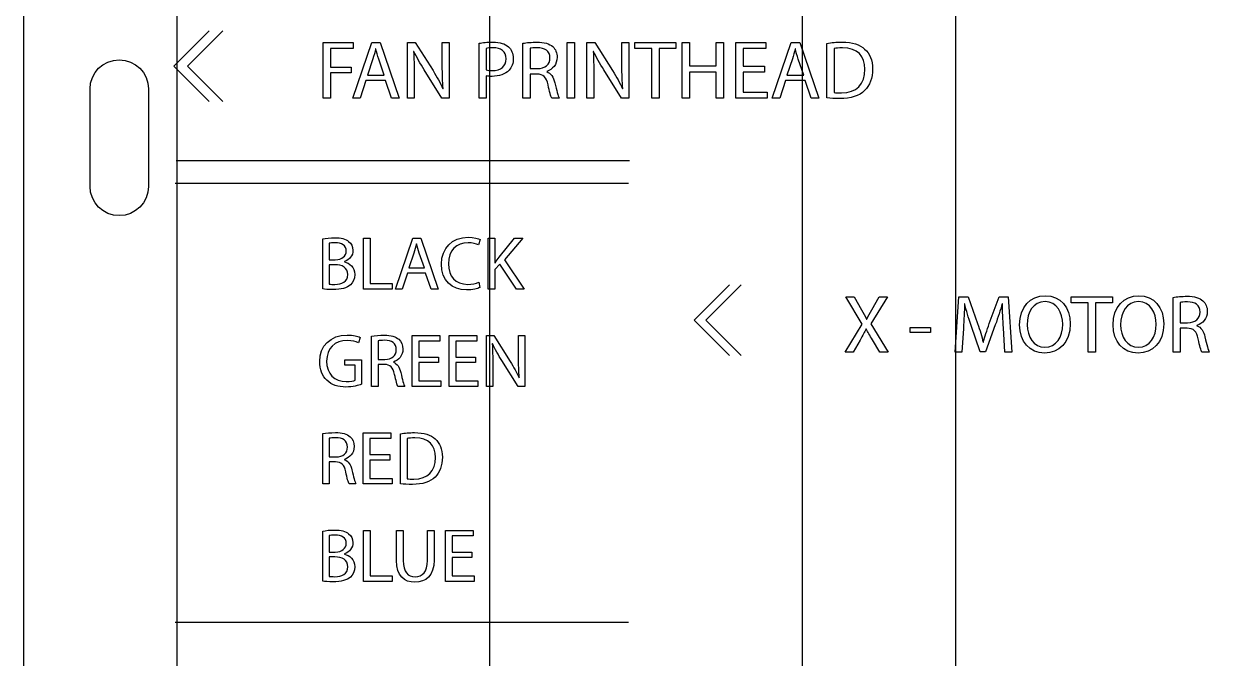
# Model space of a CAD drawing. Header units: millimetres. Extents: x -1506 to -668, y -3588 to 587.
# Drawn here: x -1059.1 to -998.2, y -1661.6 to -1629.1 of the extents above; entities that cross this region are included whole.
import ezdxf

# ---------------------------------------------------------------- set-up
doc = ezdxf.new("R2010")
doc.units = ezdxf.units.MM
doc.layers.add('CUTS', color=1, linetype='Continuous', true_color=0xff0000)
doc.layers.add('TEXT', color=5, linetype='Continuous', true_color=0x0000ff)
doc.layers.add('referance lines', color=3, linetype='Continuous', lineweight=25, true_color=0x00ff00)

msp = doc.modelspace()

# ---------------------------------------------------------------- linework, layer by layer
at = {"layer": 'CUTS', "color": 1, "lineweight": 25, "true_color": 0xff0000}
for points in [[(-1055.717, -1637.419), (-1055.717, -1632.419)], [(-1052.717, -1632.419), (-1052.717, -1637.419), (-1052.717, -1637.419)]]:
    msp.add_lwpolyline(points, dxfattribs=at)
for points in [[(-1055.717, -1632.419), (-1055.717, -1631.591), (-1055.046, -1630.919), (-1054.217, -1630.919)], [(-1054.217, -1630.919), (-1053.389, -1630.919), (-1052.717, -1631.591), (-1052.717, -1632.419)], [(-1054.217, -1638.919), (-1055.046, -1638.919), (-1055.717, -1638.248), (-1055.717, -1637.419)], [(-1052.717, -1637.419), (-1052.717, -1638.248), (-1053.389, -1638.919), (-1054.217, -1638.919)]]:
    msp.add_open_spline(points, degree=3, dxfattribs=at)
at = {"layer": 'referance lines'}
for p, q in [((-1059.125, -2514.604), (-1059.125, -1370.703)), ((-1051.246, -2514.604), (-1051.246, -1370.703)), ((-1019.125, -2514.604), (-1019.125, -1370.703)), ((-1011.246, -2514.604), (-1011.246, -1370.703)), ((-1035.185, -2515.779), (-1035.185, -1371.879))]:
    msp.add_line(p, q, dxfattribs=at)
at = {"layer": 'TEXT', "color": 5, "lineweight": 25, "true_color": 0x0000ff}
for points in [[(-1049.605, -1633.064), (-1051.421, -1631.247), (-1049.605, -1629.431)], [(-1048.904, -1633.064), (-1050.721, -1631.247), (-1048.904, -1629.431)], [(-1043.745, -1630.036), (-1042.209, -1630.036), (-1042.209, -1630.345), (-1043.373, -1630.345), (-1043.373, -1631.293), (-1042.298, -1631.293), (-1042.298, -1631.597), (-1043.373, -1631.597), (-1043.373, -1632.887), (-1043.745, -1632.887), (-1043.745, -1630.036), (-1043.745, -1630.036)], [(-1041.548, -1631.99), (-1041.844, -1632.887), (-1042.225, -1632.887), (-1041.252, -1630.036), (-1040.812, -1630.036), (-1039.839, -1632.887), (-1040.232, -1632.887), (-1040.537, -1631.99), (-1041.548, -1631.99), (-1041.548, -1631.99)], [(-1039.419, -1632.887), (-1039.419, -1630.036), (-1039.012, -1630.036), (-1038.103, -1631.478)], [(-1037.625, -1631.229), (-1037.625, -1630.036), (-1037.277, -1630.036), (-1037.277, -1632.887), (-1037.65, -1632.887), (-1038.556, -1631.44)], [(-1035.367, -1631.745), (-1035.367, -1632.887), (-1035.736, -1632.887), (-1035.736, -1630.07), (-1035.736, -1630.07)], [(-1032.768, -1631.652), (-1033.115, -1631.652), (-1033.115, -1632.887), (-1033.483, -1632.887), (-1033.483, -1630.074), (-1033.483, -1630.074)], [(-1031.21, -1630.036), (-1030.837, -1630.036), (-1030.837, -1632.888), (-1031.21, -1632.888), (-1031.21, -1630.036), (-1031.21, -1630.036)], [(-1030.194, -1632.887), (-1030.194, -1630.036), (-1029.788, -1630.036), (-1028.878, -1631.478)], [(-1028.4, -1631.229), (-1028.4, -1630.036), (-1028.053, -1630.036), (-1028.053, -1632.887), (-1028.426, -1632.887), (-1029.331, -1631.44)], [(-1026.867, -1630.349), (-1027.734, -1630.349), (-1027.734, -1630.036), (-1025.623, -1630.036), (-1025.623, -1630.349), (-1026.495, -1630.349), (-1026.495, -1632.887), (-1026.867, -1632.887), (-1026.867, -1630.349), (-1026.867, -1630.349)], [(-1024.937, -1630.036), (-1024.937, -1631.229), (-1023.557, -1631.229), (-1023.557, -1630.036), (-1023.185, -1630.036), (-1023.185, -1632.887), (-1023.557, -1632.887), (-1023.557, -1631.551), (-1024.937, -1631.551), (-1024.937, -1632.887), (-1025.309, -1632.887), (-1025.309, -1630.036), (-1024.937, -1630.036), (-1024.937, -1630.036)], [(-1021.072, -1631.551), (-1022.176, -1631.551), (-1022.176, -1632.579), (-1020.941, -1632.579), (-1020.941, -1632.887), (-1022.549, -1632.887), (-1022.549, -1630.036), (-1021.004, -1630.036), (-1021.004, -1630.345), (-1022.176, -1630.345), (-1022.176, -1631.246), (-1021.072, -1631.246), (-1021.072, -1631.551), (-1021.072, -1631.551)], [(-1020.001, -1631.99), (-1020.297, -1632.887), (-1020.678, -1632.887), (-1019.705, -1630.036), (-1019.265, -1630.036), (-1018.291, -1632.887), (-1018.685, -1632.887), (-1018.99, -1631.99), (-1020.001, -1631.99), (-1020.001, -1631.99)], [(-1017.871, -1632.879), (-1017.871, -1630.078), (-1017.871, -1630.078)], [(-1041.04, -1630.362), (-1041.049, -1630.362)], [(-1039.084, -1630.489), (-1039.097, -1630.492)], [(-1035.367, -1630.336), (-1035.367, -1631.444), (-1035.367, -1631.444)], [(-1033.115, -1630.332), (-1033.115, -1631.373), (-1033.115, -1631.373)], [(-1029.86, -1630.489), (-1029.873, -1630.492)], [(-1019.493, -1630.362), (-1019.502, -1630.362)], [(-1017.503, -1630.345), (-1017.503, -1632.6), (-1017.503, -1632.6)], [(-1041.193, -1630.878), (-1041.472, -1631.703), (-1040.609, -1631.703), (-1040.609, -1631.703)], [(-1040.609, -1631.703), (-1040.892, -1630.882)], [(-1019.645, -1630.878), (-1019.925, -1631.703), (-1019.062, -1631.703), (-1019.062, -1631.703)], [(-1019.062, -1631.703), (-1019.345, -1630.882)], [(-1039.072, -1631.669), (-1039.072, -1632.887), (-1039.419, -1632.887), (-1039.419, -1632.887)], [(-1033.115, -1631.373), (-1032.739, -1631.373)], [(-1032.261, -1631.517), (-1032.261, -1631.53)], [(-1029.848, -1631.669), (-1029.848, -1632.887), (-1030.194, -1632.887), (-1030.194, -1632.887)], [(-1037.595, -1632.405), (-1037.583, -1632.401)], [(-1028.37, -1632.405), (-1028.358, -1632.401)], [(-1031.626, -1632.887), (-1032.007, -1632.887)], [(-1051.287, -1636.089), (-1028.004, -1636.089)], [(-1051.354, -1637.25), (-1028.071, -1637.25)], [(-1043.767, -1642.681), (-1043.767, -1640.112), (-1043.767, -1640.112)], [(-1043.43, -1640.337), (-1043.43, -1641.183), (-1043.43, -1641.183)], [(-1041.668, -1640.073), (-1041.327, -1640.073), (-1041.327, -1642.406), (-1040.209, -1642.406), (-1040.209, -1642.689), (-1041.668, -1642.689), (-1041.668, -1640.073), (-1041.668, -1640.073)], [(-1039.41, -1641.866), (-1039.681, -1642.689), (-1040.031, -1642.689), (-1039.138, -1640.073), (-1038.734, -1640.073), (-1037.842, -1642.689), (-1038.202, -1642.689), (-1038.482, -1641.866), (-1039.41, -1641.866), (-1039.41, -1641.866)], [(-1038.944, -1640.372), (-1038.952, -1640.372)], [(-1035.684, -1640.147), (-1035.769, -1640.423)], [(-1035.265, -1640.073), (-1034.928, -1640.073), (-1034.928, -1641.334), (-1034.916, -1641.334)], [(-1034.71, -1641.055), (-1033.911, -1640.073), (-1033.491, -1640.073), (-1034.438, -1641.183), (-1033.418, -1642.689), (-1033.818, -1642.689), (-1034.675, -1641.404), (-1034.928, -1641.692), (-1034.928, -1642.689), (-1035.265, -1642.689), (-1035.265, -1640.073), (-1035.265, -1640.073)], [(-1039.084, -1640.845), (-1039.34, -1641.602), (-1038.548, -1641.602), (-1038.548, -1641.602)], [(-1038.548, -1641.602), (-1038.808, -1640.849)], [(-1043.43, -1641.183), (-1043.123, -1641.183)], [(-1043.15, -1641.436), (-1043.43, -1641.436), (-1043.43, -1642.433), (-1043.43, -1642.433)], [(-1042.657, -1641.281), (-1042.657, -1641.292)], [(-1035.758, -1642.336), (-1035.692, -1642.608), (-1035.692, -1642.608)], [(-1022.878, -1646.104), (-1024.695, -1644.287), (-1022.878, -1642.471)], [(-1022.278, -1646.104), (-1024.094, -1644.287), (-1022.278, -1642.471)], [(-1016.172, -1645.303), (-1016.515, -1645.93), (-1016.938, -1645.93), (-1016.067, -1644.487), (-1016.905, -1643.078), (-1016.477, -1643.078), (-1016.101, -1643.747)], [(-1015.567, -1643.747), (-1015.183, -1643.078), (-1014.755, -1643.078), (-1015.623, -1644.466), (-1014.734, -1645.93), (-1015.161, -1645.93), (-1015.161, -1645.93)], [(-1010.86, -1644.707), (-1010.936, -1645.93), (-1011.287, -1645.93), (-1011.088, -1643.078), (-1010.618, -1643.078), (-1010.132, -1644.457)], [(-1010.796, -1643.446), (-1010.805, -1643.446)], [(-1009.531, -1644.457), (-1009.023, -1643.078), (-1008.554, -1643.078), (-1008.376, -1645.93), (-1008.74, -1645.93), (-1008.808, -1644.677), (-1008.808, -1644.677)], [(-1008.854, -1643.446), (-1008.863, -1643.446)], [(-1004.455, -1643.391), (-1005.322, -1643.391), (-1005.322, -1643.078), (-1003.211, -1643.078), (-1003.211, -1643.391), (-1004.083, -1643.391), (-1004.083, -1645.93), (-1004.455, -1645.93), (-1004.455, -1643.391), (-1004.455, -1643.391)], [(-999.375, -1644.694), (-999.722, -1644.694), (-999.722, -1645.929), (-1000.09, -1645.929), (-1000.09, -1643.116), (-1000.09, -1643.116)], [(-999.722, -1643.374), (-999.722, -1644.415), (-999.722, -1644.415)], [(-1015.838, -1644.229), (-1015.826, -1644.229)], [(-1013.603, -1644.652), (-1012.558, -1644.652), (-1012.558, -1644.923), (-1013.603, -1644.923), (-1013.603, -1644.652), (-1013.603, -1644.652)], [(-1009.222, -1644.529), (-1009.726, -1645.913), (-1010.005, -1645.913), (-1010.47, -1644.555)], [(-999.722, -1644.415), (-999.345, -1644.415)], [(-998.867, -1644.559), (-998.867, -1644.571)], [(-1041.85, -1645.167), (-1041.936, -1645.442)], [(-1040.604, -1646.556), (-1040.923, -1646.556), (-1040.923, -1647.689), (-1041.26, -1647.689), (-1041.26, -1645.108), (-1041.26, -1645.108)], [(-1037.822, -1646.463), (-1038.835, -1646.463), (-1038.835, -1647.406), (-1037.702, -1647.406), (-1037.702, -1647.689), (-1039.177, -1647.689), (-1039.177, -1645.073), (-1037.76, -1645.073), (-1037.76, -1645.356), (-1038.835, -1645.356), (-1038.835, -1646.183), (-1037.822, -1646.183), (-1037.822, -1646.463), (-1037.822, -1646.463)], [(-1035.913, -1646.463), (-1036.926, -1646.463), (-1036.926, -1647.406), (-1035.793, -1647.406), (-1035.793, -1647.689), (-1037.268, -1647.689), (-1037.268, -1645.073), (-1035.851, -1645.073), (-1035.851, -1645.356), (-1036.926, -1645.356), (-1036.926, -1646.183), (-1035.913, -1646.183), (-1035.913, -1646.463), (-1035.913, -1646.463)], [(-1035.354, -1647.689), (-1035.354, -1645.073), (-1034.982, -1645.073), (-1034.147, -1646.397)], [(-1033.709, -1646.168), (-1033.709, -1645.073), (-1033.391, -1645.073), (-1033.391, -1647.689), (-1033.732, -1647.689), (-1034.563, -1646.362)], [(-1015.855, -1644.737), (-1015.864, -1644.737)], [(-1015.161, -1645.93), (-1015.529, -1645.299)], [(-1040.923, -1645.345), (-1040.923, -1646.3), (-1040.923, -1646.3)], [(-1035.048, -1645.488), (-1035.06, -1645.493)], [(-1009.844, -1645.418), (-1009.836, -1645.418)], [(-1042.106, -1647.367), (-1042.106, -1646.588), (-1042.634, -1646.588), (-1042.634, -1646.316), (-1041.773, -1646.316), (-1041.773, -1647.573), (-1041.773, -1647.573)], [(-1040.923, -1646.3), (-1040.577, -1646.3)], [(-1040.139, -1646.432), (-1040.139, -1646.443)], [(-998.233, -1645.929), (-998.613, -1645.929)], [(-1035.036, -1646.571), (-1035.036, -1647.689), (-1035.354, -1647.689), (-1035.354, -1647.689)], [(-1039.556, -1647.689), (-1039.906, -1647.689)], [(-1033.682, -1647.247), (-1033.67, -1647.243)], [(-1043.112, -1651.556), (-1043.43, -1651.556), (-1043.43, -1652.689), (-1043.767, -1652.689), (-1043.767, -1650.108), (-1043.767, -1650.108)], [(-1040.329, -1651.463), (-1041.342, -1651.463), (-1041.342, -1652.406), (-1040.209, -1652.406), (-1040.209, -1652.689), (-1041.684, -1652.689), (-1041.684, -1650.073), (-1040.267, -1650.073), (-1040.267, -1650.357), (-1041.342, -1650.357), (-1041.342, -1651.184), (-1040.329, -1651.184), (-1040.329, -1651.463), (-1040.329, -1651.463)], [(-1039.771, -1652.681), (-1039.771, -1650.112), (-1039.771, -1650.112)], [(-1043.43, -1650.345), (-1043.43, -1651.3), (-1043.43, -1651.3)], [(-1039.433, -1650.357), (-1039.433, -1652.425), (-1039.433, -1652.425)], [(-1043.43, -1651.3), (-1043.084, -1651.3)], [(-1042.646, -1651.432), (-1042.646, -1651.444)], [(-1042.064, -1652.689), (-1042.413, -1652.689)], [(-1043.767, -1657.681), (-1043.767, -1655.112), (-1043.767, -1655.112)], [(-1043.43, -1655.337), (-1043.43, -1656.183), (-1043.43, -1656.183)], [(-1041.668, -1655.073), (-1041.327, -1655.073), (-1041.327, -1657.406), (-1040.209, -1657.406), (-1040.209, -1657.689), (-1041.668, -1657.689), (-1041.668, -1655.073), (-1041.668, -1655.073)], [(-1039.976, -1656.614), (-1039.976, -1655.073), (-1039.635, -1655.073), (-1039.635, -1655.073)], [(-1039.635, -1655.073), (-1039.635, -1656.626)], [(-1038.389, -1656.626), (-1038.389, -1655.073), (-1038.047, -1655.073), (-1038.047, -1656.603)], [(-1036.111, -1656.463), (-1037.124, -1656.463), (-1037.124, -1657.406), (-1035.99, -1657.406), (-1035.99, -1657.689), (-1037.465, -1657.689), (-1037.465, -1655.073), (-1036.049, -1655.073), (-1036.049, -1655.356), (-1037.124, -1655.356), (-1037.124, -1656.183), (-1036.111, -1656.183), (-1036.111, -1656.463), (-1036.111, -1656.463)], [(-1043.43, -1656.183), (-1043.123, -1656.183)], [(-1043.15, -1656.435), (-1043.43, -1656.435), (-1043.43, -1657.433), (-1043.43, -1657.433)], [(-1042.657, -1656.281), (-1042.657, -1656.292)], [(-1051.354, -1659.782), (-1028.071, -1659.782)]]:
    msp.add_lwpolyline(points, dxfattribs=at)
for points in [[(-1035.736, -1630.07), (-1035.558, -1630.04), (-1035.325, -1630.015), (-1035.029, -1630.015)], [(-1035.029, -1630.015), (-1034.665, -1630.015), (-1034.399, -1630.099), (-1034.229, -1630.252)], [(-1033.483, -1630.074), (-1033.297, -1630.04), (-1033.026, -1630.015), (-1032.777, -1630.015)], [(-1032.777, -1630.015), (-1032.383, -1630.015), (-1032.125, -1630.091), (-1031.952, -1630.247)], [(-1017.871, -1630.078), (-1017.647, -1630.04), (-1017.38, -1630.014), (-1017.089, -1630.014)], [(-1017.089, -1630.014), (-1016.559, -1630.014), (-1016.183, -1630.141), (-1015.934, -1630.37)], [(-1041.049, -1630.362), (-1041.091, -1630.527), (-1041.133, -1630.704), (-1041.193, -1630.878)], [(-1040.892, -1630.882), (-1040.956, -1630.696), (-1040.998, -1630.527), (-1041.04, -1630.362)], [(-1039.097, -1630.492), (-1039.076, -1630.852), (-1039.072, -1631.195), (-1039.072, -1631.669)], [(-1038.556, -1631.44), (-1038.754, -1631.123), (-1038.945, -1630.797), (-1039.084, -1630.489)], [(-1035.021, -1630.306), (-1035.182, -1630.306), (-1035.304, -1630.319), (-1035.367, -1630.336)], [(-1034.348, -1630.869), (-1034.348, -1630.489), (-1034.619, -1630.306), (-1035.021, -1630.306)], [(-1034.229, -1630.252), (-1034.077, -1630.387), (-1033.98, -1630.595), (-1033.98, -1630.848)], [(-1032.751, -1630.302), (-1032.929, -1630.302), (-1033.052, -1630.315), (-1033.115, -1630.332)], [(-1032.095, -1630.831), (-1032.095, -1630.463), (-1032.362, -1630.302), (-1032.751, -1630.302)], [(-1031.952, -1630.247), (-1031.812, -1630.375), (-1031.728, -1630.569), (-1031.728, -1630.793)], [(-1029.873, -1630.492), (-1029.852, -1630.852), (-1029.848, -1631.195), (-1029.848, -1631.669)], [(-1029.331, -1631.44), (-1029.53, -1631.123), (-1029.72, -1630.797), (-1029.86, -1630.489)], [(-1019.502, -1630.362), (-1019.544, -1630.527), (-1019.586, -1630.704), (-1019.645, -1630.878)], [(-1019.345, -1630.882), (-1019.409, -1630.696), (-1019.451, -1630.527), (-1019.493, -1630.362)], [(-1017.071, -1630.307), (-1017.262, -1630.307), (-1017.406, -1630.324), (-1017.503, -1630.345)], [(-1015.917, -1631.407), (-1015.912, -1630.734), (-1016.293, -1630.307), (-1017.071, -1630.307)], [(-1015.934, -1630.37), (-1015.675, -1630.603), (-1015.527, -1630.933), (-1015.527, -1631.394)], [(-1037.583, -1632.401), (-1037.616, -1632.02), (-1037.625, -1631.673), (-1037.625, -1631.229)], [(-1035.063, -1631.474), (-1034.619, -1631.474), (-1034.348, -1631.254), (-1034.348, -1630.869)], [(-1033.98, -1630.848), (-1033.98, -1631.106), (-1034.056, -1631.309), (-1034.2, -1631.458)], [(-1032.739, -1631.373), (-1032.345, -1631.373), (-1032.095, -1631.157), (-1032.095, -1630.831)], [(-1031.728, -1630.793), (-1031.728, -1631.166), (-1031.965, -1631.415), (-1032.261, -1631.517)], [(-1028.358, -1632.401), (-1028.392, -1632.02), (-1028.4, -1631.673), (-1028.4, -1631.229)], [(-1038.103, -1631.478), (-1037.895, -1631.813), (-1037.726, -1632.113), (-1037.595, -1632.405)], [(-1035.367, -1631.444), (-1035.287, -1631.466), (-1035.186, -1631.474), (-1035.063, -1631.474)], [(-1035.072, -1631.771), (-1035.182, -1631.771), (-1035.283, -1631.766), (-1035.367, -1631.745)], [(-1034.2, -1631.458), (-1034.399, -1631.665), (-1034.712, -1631.771), (-1035.072, -1631.771)], [(-1032.193, -1632.207), (-1032.278, -1631.813), (-1032.434, -1631.665), (-1032.768, -1631.652)], [(-1032.261, -1631.53), (-1032.045, -1631.606), (-1031.913, -1631.809), (-1031.846, -1632.105)], [(-1028.878, -1631.478), (-1028.671, -1631.813), (-1028.502, -1632.113), (-1028.37, -1632.405)], [(-1017.131, -1632.617), (-1016.34, -1632.617), (-1015.917, -1632.177), (-1015.917, -1631.407)], [(-1015.527, -1631.394), (-1015.527, -1631.859), (-1015.675, -1632.24), (-1015.938, -1632.502)], [(-1032.007, -1632.887), (-1032.053, -1632.803), (-1032.117, -1632.562), (-1032.193, -1632.207)], [(-1031.846, -1632.105), (-1031.753, -1632.503), (-1031.685, -1632.778), (-1031.626, -1632.887)], [(-1015.938, -1632.502), (-1016.208, -1632.769), (-1016.648, -1632.913), (-1017.203, -1632.913)], [(-1017.203, -1632.913), (-1017.469, -1632.913), (-1017.685, -1632.9), (-1017.871, -1632.879)], [(-1017.503, -1632.6), (-1017.41, -1632.613), (-1017.275, -1632.617), (-1017.131, -1632.617)], [(-1043.767, -1640.112), (-1043.62, -1640.077), (-1043.383, -1640.054), (-1043.15, -1640.054)], [(-1043.131, -1640.314), (-1043.286, -1640.314), (-1043.375, -1640.326), (-1043.43, -1640.337)], [(-1043.15, -1640.054), (-1042.813, -1640.054), (-1042.596, -1640.112), (-1042.436, -1640.244)], [(-1042.56, -1640.741), (-1042.56, -1640.438), (-1042.789, -1640.314), (-1043.131, -1640.314)], [(-1042.436, -1640.244), (-1042.3, -1640.345), (-1042.215, -1640.5), (-1042.215, -1640.706)], [(-1038.952, -1640.372), (-1038.991, -1640.523), (-1039.029, -1640.686), (-1039.084, -1640.845)], [(-1038.808, -1640.849), (-1038.866, -1640.679), (-1038.905, -1640.523), (-1038.944, -1640.372)], [(-1037.671, -1641.405), (-1037.671, -1640.582), (-1037.116, -1640.031), (-1036.305, -1640.031)], [(-1036.293, -1640.314), (-1036.907, -1640.314), (-1037.314, -1640.706), (-1037.314, -1641.393)], [(-1036.305, -1640.031), (-1035.983, -1640.031), (-1035.774, -1640.101), (-1035.684, -1640.147)], [(-1035.769, -1640.423), (-1035.893, -1640.361), (-1036.076, -1640.314), (-1036.293, -1640.314)], [(-1043.123, -1641.183), (-1042.77, -1641.183), (-1042.56, -1640.993), (-1042.56, -1640.741)], [(-1042.215, -1640.706), (-1042.215, -1640.963), (-1042.386, -1641.184), (-1042.657, -1641.281)], [(-1042.475, -1641.94), (-1042.475, -1641.587), (-1042.781, -1641.436), (-1043.15, -1641.436)], [(-1042.657, -1641.292), (-1042.409, -1641.35), (-1042.118, -1641.556), (-1042.118, -1641.944)], [(-1036.382, -1642.732), (-1037.12, -1642.732), (-1037.671, -1642.266), (-1037.671, -1641.405)], [(-1037.314, -1641.393), (-1037.314, -1642.037), (-1036.945, -1642.445), (-1036.313, -1642.445)], [(-1034.916, -1641.334), (-1034.846, -1641.233), (-1034.776, -1641.14), (-1034.71, -1641.055)], [(-1043.146, -1642.449), (-1042.797, -1642.449), (-1042.475, -1642.321), (-1042.475, -1641.94)], [(-1042.118, -1641.944), (-1042.118, -1642.169), (-1042.207, -1642.344), (-1042.343, -1642.468)], [(-1043.244, -1642.713), (-1043.476, -1642.713), (-1043.655, -1642.697), (-1043.767, -1642.681)], [(-1043.43, -1642.433), (-1043.36, -1642.445), (-1043.267, -1642.449), (-1043.146, -1642.449)], [(-1042.343, -1642.468), (-1042.522, -1642.635), (-1042.817, -1642.713), (-1043.244, -1642.713)], [(-1035.692, -1642.608), (-1035.812, -1642.67), (-1036.064, -1642.732), (-1036.382, -1642.732)], [(-1036.313, -1642.445), (-1036.103, -1642.445), (-1035.893, -1642.402), (-1035.758, -1642.336)], [(-1010.805, -1643.446), (-1010.813, -1643.802), (-1010.834, -1644.275), (-1010.86, -1644.707)], [(-1010.47, -1644.555), (-1010.606, -1644.148), (-1010.716, -1643.784), (-1010.796, -1643.446)], [(-1008.863, -1643.446), (-1008.964, -1643.776), (-1009.078, -1644.136), (-1009.222, -1644.529)], [(-1008.808, -1644.677), (-1008.829, -1644.28), (-1008.854, -1643.797), (-1008.854, -1643.446)], [(-1007.977, -1644.525), (-1007.977, -1643.619), (-1007.418, -1643.027), (-1006.657, -1643.027)], [(-1006.669, -1643.328), (-1007.283, -1643.328), (-1007.587, -1643.894), (-1007.587, -1644.516)], [(-1005.76, -1644.491), (-1005.76, -1643.92), (-1006.056, -1643.328), (-1006.669, -1643.328)], [(-1006.657, -1643.027), (-1005.874, -1643.027), (-1005.37, -1643.624), (-1005.37, -1644.474)], [(-1003.176, -1644.525), (-1003.176, -1643.619), (-1002.617, -1643.027), (-1001.856, -1643.027)], [(-1001.868, -1643.328), (-1002.482, -1643.328), (-1002.787, -1643.894), (-1002.787, -1644.516)], [(-1000.959, -1644.491), (-1000.959, -1643.92), (-1001.255, -1643.328), (-1001.868, -1643.328)], [(-1001.856, -1643.027), (-1001.073, -1643.027), (-1000.57, -1643.624), (-1000.57, -1644.474)], [(-1000.09, -1643.116), (-999.904, -1643.082), (-999.633, -1643.057), (-999.383, -1643.057)], [(-999.358, -1643.345), (-999.536, -1643.345), (-999.659, -1643.357), (-999.722, -1643.374)], [(-999.383, -1643.057), (-998.99, -1643.057), (-998.732, -1643.133), (-998.558, -1643.289)], [(-998.702, -1643.873), (-998.702, -1643.505), (-998.969, -1643.345), (-999.358, -1643.345)], [(-998.558, -1643.289), (-998.419, -1643.416), (-998.334, -1643.611), (-998.334, -1643.835)], [(-1016.101, -1643.747), (-1015.995, -1643.933), (-1015.915, -1644.077), (-1015.838, -1644.229)], [(-1015.826, -1644.229), (-1015.745, -1644.06), (-1015.673, -1643.928), (-1015.567, -1643.747)], [(-999.345, -1644.415), (-998.952, -1644.415), (-998.702, -1644.199), (-998.702, -1643.873)], [(-998.334, -1643.835), (-998.334, -1644.207), (-998.571, -1644.457), (-998.867, -1644.559)], [(-1010.132, -1644.457), (-1010.013, -1644.809), (-1009.921, -1645.121), (-1009.844, -1645.418)], [(-1009.836, -1645.418), (-1009.76, -1645.13), (-1009.658, -1644.817), (-1009.531, -1644.457)], [(-1006.695, -1645.976), (-1007.452, -1645.976), (-1007.977, -1645.388), (-1007.977, -1644.525)], [(-1007.587, -1644.516), (-1007.587, -1645.13), (-1007.257, -1645.676), (-1006.673, -1645.676)], [(-1005.37, -1644.474), (-1005.37, -1645.452), (-1005.967, -1645.976), (-1006.695, -1645.976)], [(-1006.673, -1645.676), (-1006.089, -1645.676), (-1005.76, -1645.138), (-1005.76, -1644.491)], [(-1001.894, -1645.976), (-1002.651, -1645.976), (-1003.176, -1645.388), (-1003.176, -1644.525)], [(-1002.787, -1644.516), (-1002.787, -1645.13), (-1002.456, -1645.676), (-1001.873, -1645.676)], [(-1000.57, -1644.474), (-1000.57, -1645.452), (-1001.166, -1645.976), (-1001.894, -1645.976)], [(-1001.873, -1645.676), (-1001.289, -1645.676), (-1000.959, -1645.138), (-1000.959, -1644.491)], [(-998.8, -1645.248), (-998.884, -1644.855), (-999.041, -1644.707), (-999.375, -1644.694)], [(-998.867, -1644.571), (-998.651, -1644.647), (-998.52, -1644.851), (-998.453, -1645.147)], [(-1043.922, -1646.397), (-1043.922, -1645.617), (-1043.383, -1645.046), (-1042.506, -1645.046)], [(-1042.506, -1645.046), (-1042.203, -1645.046), (-1041.963, -1645.113), (-1041.85, -1645.167)], [(-1041.26, -1645.108), (-1041.09, -1645.077), (-1040.841, -1645.054), (-1040.612, -1645.054)], [(-1040.612, -1645.054), (-1040.251, -1645.054), (-1040.015, -1645.124), (-1039.856, -1645.267)], [(-1039.856, -1645.267), (-1039.727, -1645.384), (-1039.65, -1645.562), (-1039.65, -1645.768)], [(-1015.864, -1644.737), (-1015.944, -1644.902), (-1016.029, -1645.054), (-1016.172, -1645.303)], [(-1015.529, -1645.299), (-1015.678, -1645.058), (-1015.766, -1644.902), (-1015.855, -1644.737)], [(-998.613, -1645.929), (-998.66, -1645.845), (-998.723, -1645.603), (-998.8, -1645.248)], [(-998.453, -1645.147), (-998.36, -1645.544), (-998.292, -1645.82), (-998.233, -1645.929)], [(-1042.514, -1645.33), (-1043.15, -1645.33), (-1043.566, -1645.726), (-1043.566, -1646.382)], [(-1041.936, -1645.442), (-1042.075, -1645.377), (-1042.25, -1645.33), (-1042.514, -1645.33)], [(-1040.589, -1645.318), (-1040.752, -1645.318), (-1040.864, -1645.33), (-1040.923, -1645.345)], [(-1039.987, -1645.803), (-1039.987, -1645.465), (-1040.232, -1645.318), (-1040.589, -1645.318)], [(-1040.577, -1646.3), (-1040.216, -1646.3), (-1039.987, -1646.102), (-1039.987, -1645.803)], [(-1039.65, -1645.768), (-1039.65, -1646.11), (-1039.867, -1646.339), (-1040.139, -1646.432)], [(-1035.06, -1645.493), (-1035.04, -1645.822), (-1035.036, -1646.137), (-1035.036, -1646.571)], [(-1034.563, -1646.362), (-1034.745, -1646.071), (-1034.92, -1645.772), (-1035.048, -1645.488)], [(-1043.558, -1647.371), (-1043.783, -1647.154), (-1043.922, -1646.805), (-1043.922, -1646.397)], [(-1043.566, -1646.382), (-1043.566, -1647.045), (-1043.17, -1647.437), (-1042.556, -1647.437)], [(-1040.139, -1646.443), (-1039.941, -1646.514), (-1039.82, -1646.699), (-1039.759, -1646.971)], [(-1034.147, -1646.397), (-1033.957, -1646.704), (-1033.802, -1646.979), (-1033.682, -1647.247)], [(-1033.67, -1647.243), (-1033.701, -1646.894), (-1033.709, -1646.575), (-1033.709, -1646.168)], [(-1040.077, -1647.064), (-1040.154, -1646.704), (-1040.298, -1646.567), (-1040.604, -1646.556)], [(-1039.906, -1647.689), (-1039.949, -1647.612), (-1040.007, -1647.391), (-1040.077, -1647.064)], [(-1039.759, -1646.971), (-1039.673, -1647.336), (-1039.611, -1647.588), (-1039.556, -1647.689)], [(-1042.58, -1647.716), (-1042.976, -1647.716), (-1043.302, -1647.616), (-1043.558, -1647.371)], [(-1041.773, -1647.573), (-1041.924, -1647.631), (-1042.227, -1647.716), (-1042.58, -1647.716)], [(-1042.556, -1647.437), (-1042.335, -1647.437), (-1042.184, -1647.406), (-1042.106, -1647.367)], [(-1043.767, -1650.108), (-1043.596, -1650.077), (-1043.348, -1650.054), (-1043.119, -1650.054)], [(-1043.119, -1650.054), (-1042.758, -1650.054), (-1042.522, -1650.124), (-1042.362, -1650.267)], [(-1039.771, -1650.112), (-1039.565, -1650.077), (-1039.32, -1650.054), (-1039.053, -1650.054)], [(-1039.053, -1650.054), (-1038.567, -1650.054), (-1038.222, -1650.17), (-1037.993, -1650.38)], [(-1043.096, -1650.318), (-1043.259, -1650.318), (-1043.372, -1650.33), (-1043.43, -1650.345)], [(-1042.495, -1650.803), (-1042.495, -1650.466), (-1042.739, -1650.318), (-1043.096, -1650.318)], [(-1042.157, -1650.768), (-1042.157, -1651.11), (-1042.374, -1651.339), (-1042.646, -1651.432)], [(-1042.362, -1650.267), (-1042.234, -1650.384), (-1042.157, -1650.562), (-1042.157, -1650.768)], [(-1039.037, -1650.322), (-1039.212, -1650.322), (-1039.344, -1650.337), (-1039.433, -1650.357)], [(-1037.977, -1651.331), (-1037.973, -1650.714), (-1038.323, -1650.322), (-1039.037, -1650.322)], [(-1037.993, -1650.38), (-1037.756, -1650.593), (-1037.62, -1650.896), (-1037.62, -1651.319)], [(-1043.084, -1651.3), (-1042.723, -1651.3), (-1042.495, -1651.102), (-1042.495, -1650.803)], [(-1039.091, -1652.441), (-1038.365, -1652.441), (-1037.977, -1652.037), (-1037.977, -1651.331)], [(-1037.62, -1651.319), (-1037.62, -1651.746), (-1037.756, -1652.095), (-1037.997, -1652.336)], [(-1042.584, -1652.064), (-1042.661, -1651.704), (-1042.805, -1651.568), (-1043.112, -1651.556)], [(-1042.646, -1651.444), (-1042.447, -1651.513), (-1042.327, -1651.7), (-1042.265, -1651.971)], [(-1042.265, -1651.971), (-1042.18, -1652.336), (-1042.118, -1652.588), (-1042.064, -1652.689)], [(-1042.413, -1652.689), (-1042.455, -1652.612), (-1042.514, -1652.391), (-1042.584, -1652.064)], [(-1039.433, -1652.425), (-1039.348, -1652.437), (-1039.223, -1652.441), (-1039.091, -1652.441)], [(-1037.997, -1652.336), (-1038.245, -1652.581), (-1038.649, -1652.713), (-1039.157, -1652.713)], [(-1039.157, -1652.713), (-1039.402, -1652.713), (-1039.599, -1652.701), (-1039.771, -1652.681)], [(-1043.767, -1655.112), (-1043.62, -1655.077), (-1043.383, -1655.054), (-1043.15, -1655.054)], [(-1043.131, -1655.314), (-1043.286, -1655.314), (-1043.375, -1655.325), (-1043.43, -1655.337)], [(-1043.15, -1655.054), (-1042.813, -1655.054), (-1042.596, -1655.112), (-1042.436, -1655.244)], [(-1042.56, -1655.741), (-1042.56, -1655.438), (-1042.789, -1655.314), (-1043.131, -1655.314)], [(-1042.436, -1655.244), (-1042.3, -1655.345), (-1042.215, -1655.5), (-1042.215, -1655.706)], [(-1043.123, -1656.183), (-1042.77, -1656.183), (-1042.56, -1655.993), (-1042.56, -1655.741)], [(-1042.215, -1655.706), (-1042.215, -1655.962), (-1042.386, -1656.184), (-1042.657, -1656.281)], [(-1042.475, -1656.94), (-1042.475, -1656.587), (-1042.781, -1656.435), (-1043.15, -1656.435)], [(-1042.657, -1656.292), (-1042.409, -1656.35), (-1042.118, -1656.556), (-1042.118, -1656.944)], [(-1039.037, -1657.732), (-1039.572, -1657.732), (-1039.976, -1657.429), (-1039.976, -1656.614)], [(-1039.635, -1656.626), (-1039.635, -1657.208), (-1039.375, -1657.456), (-1039.025, -1657.456)], [(-1038.047, -1656.603), (-1038.047, -1657.406), (-1038.47, -1657.732), (-1039.037, -1657.732)], [(-1039.025, -1657.456), (-1038.641, -1657.456), (-1038.389, -1657.201), (-1038.389, -1656.626)], [(-1043.43, -1657.433), (-1043.36, -1657.444), (-1043.267, -1657.449), (-1043.146, -1657.449)], [(-1042.343, -1657.468), (-1042.522, -1657.635), (-1042.817, -1657.712), (-1043.244, -1657.712)], [(-1043.146, -1657.449), (-1042.797, -1657.449), (-1042.475, -1657.32), (-1042.475, -1656.94)], [(-1042.118, -1656.944), (-1042.118, -1657.169), (-1042.207, -1657.344), (-1042.343, -1657.468)], [(-1043.244, -1657.712), (-1043.476, -1657.712), (-1043.655, -1657.697), (-1043.767, -1657.681)]]:
    msp.add_open_spline(points, degree=3, dxfattribs=at)

doc.saveas('drawing.dxf')
